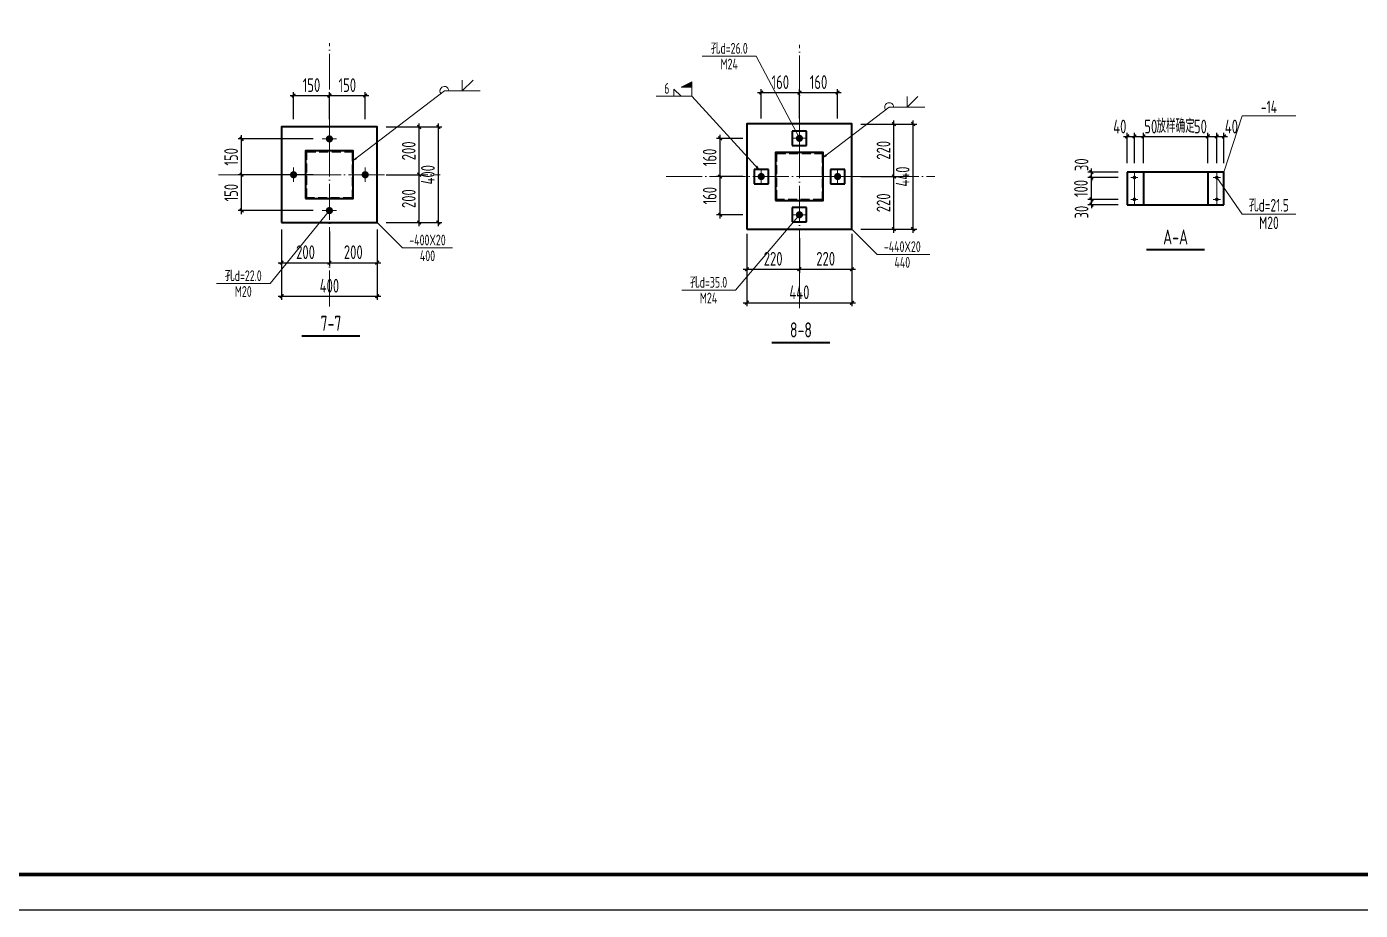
# Model space of a CAD drawing. Extents: x 753177 to 2169292, y -530934 to -273477.
# Drawn here: x 1955786 to 2011628, y -530934 to -493940 of the extents above; entities that cross this region are included whole.
import ezdxf
from ezdxf.enums import TextEntityAlignment as Align

# ---------------------------------------------------------------- set-up
doc = ezdxf.new("R2010")
doc.units = 0
doc.header["$LTSCALE"] = 1500
doc.header["$MEASUREMENT"] = 0
doc.linetypes.add('DASH', pattern=[0.35, 0.25, -0.1])
doc.linetypes.add('DOTE', pattern=[2.42, 2, -0.2, 0.02, -0.2])
doc.layers.get('Defpoints').update_dxf_attribs({"color": 252})
doc.layers.add('00-tk', color=151, linetype='Continuous')
doc.layers.add('DIM', color=3, linetype='Continuous')
for name, color, linetype, lineweight in [('10', 7, 'Continuous', 35), ('20', 2, 'Continuous', 35), ('TK', 252, 'Continuous', 13), ('字符串标注', 9, 'Continuous', 18), ('尺寸线及数字', 2, 'Continuous', 35), ('层10', 9, 'Continuous', 18), ('焊缝标注', 9, 'Continuous', 18), ('螺栓孔标注', 9, 'Continuous', 18)]:
    doc.layers.add(name, color=color, linetype=linetype, lineweight=lineweight)
doc.styles.add('TSSD_Dimension', font='Tssdeng.shx', dxfattribs={"width": 0.7, "bigfont": 'hztxt.shx'})
doc.dimstyles.new('TSSD_15_150', dxfattribs={"dimtxt": 575, "dimasz": 150, "dimexe": 150, "dimexo": 375, "dimgap": 150, "dimtad": 1, "dimdec": 0, "dimlfac": 0.1, "dimzin": 0, "dimdsep": 46, "dimtxsty": 'TSSD_Dimension', "dimblk": 'ARCHTICK', "dimcen": 0, "dimdle": 150, "dimclrt": 7, "dimadec": 0, "dimazin": 0, "dimtfac": 1, "dimtdec": 0, "dimtix": 1, "dimtmove": 2, "dimatfit": 3, "dimfxl": 0, "dimtolj": 1, "dimtzin": 0, "dimarcsym": 0})
doc.dimstyles.new('TSSD_75_150', dxfattribs={"dimtxt": 575, "dimasz": 150, "dimexe": 150, "dimexo": 375, "dimgap": 150, "dimtad": 1, "dimdec": 0, "dimlfac": 0.5, "dimzin": 0, "dimdsep": 46, "dimtxsty": 'TSSD_Dimension', "dimblk": 'ARCHTICK', "dimcen": 0, "dimdle": 150, "dimclrt": 7, "dimadec": 0, "dimazin": 0, "dimtfac": 1, "dimtdec": 0, "dimtix": 1, "dimtmove": 2, "dimatfit": 3, "dimfxl": 0, "dimtolj": 1, "dimtzin": 0, "dimarcsym": 0})

# ---------------------------------------------------------------- blocks, each defined once
blk = doc.blocks.new('A$C16496DF1')
at = {"layer": '00-tk'}
blk.add_line((176850, 1500), (3750, 1500), dxfattribs=at)
at = {"layer": '00-tk', "linetype": 'Continuous'}
blk.add_line((178350, 0), (0, 0), dxfattribs=at)
at = {"layer": '00-tk', "const_width": 150}
blk.add_lwpolyline([(3750, 124650), (176850, 124650), (176850, 1500), (3750, 1500)], close=True, dxfattribs=at)
blk = doc.blocks.new('_ArchTick')
at = {"color": 0, "linetype": 'ByBlock', "const_width": 0.4}
blk.add_lwpolyline([(-0.5, -0.5), (0.5, 0.5)], dxfattribs=at)
blk = doc.blocks.new('*D1339')
at = {"layer": 'Defpoints', "color": 0, "transparency": 16777216}
for p in [(1966462, -502139), (1968462, -502139), (1968462, -503820)]:
    blk.add_point(p, dxfattribs=at)
at = {"layer": 'DIM', "color": 0, "lineweight": -2, "transparency": 16777216}
for p, q in [((1966462, -502514), (1966462, -503970)), ((1968462, -502514), (1968462, -503970)), ((1966312, -503820), (1968612, -503820))]:
    blk.add_line(p, q, dxfattribs=at)
at = {"layer": 'DIM', "color": 0, "lineweight": -2, "transparency": 16777216, "xscale": 150, "yscale": 150, "zscale": 150, "rotation": 180}
blk.add_blockref('_ArchTick', (1966462, -503820), dxfattribs=at)
at = {"layer": 'DIM', "color": 0, "lineweight": -2, "transparency": 16777216, "xscale": 150, "yscale": 150, "zscale": 150}
blk.add_blockref('_ArchTick', (1968462, -503820), dxfattribs=at)
at = {"layer": 'DIM', "color": 7, "transparency": 16777216, "insert": (1967462, -503382), "char_height": 575, "attachment_point": 5, "style": 'TSSD_Dimension'}
blk.add_mtext('\\A1;200', dxfattribs=at)
blk = doc.blocks.new('*D1340')
at = {"layer": 'Defpoints', "color": 0, "transparency": 16777216}
for p in [(1968462, -502139), (1970462, -502139), (1970462, -503820)]:
    blk.add_point(p, dxfattribs=at)
at = {"layer": 'DIM', "color": 0, "lineweight": -2, "transparency": 16777216}
for p, q in [((1968462, -502514), (1968462, -503970)), ((1970462, -502514), (1970462, -503970)), ((1968312, -503820), (1970612, -503820))]:
    blk.add_line(p, q, dxfattribs=at)
at = {"layer": 'DIM', "color": 0, "lineweight": -2, "transparency": 16777216, "xscale": 150, "yscale": 150, "zscale": 150, "rotation": 180}
blk.add_blockref('_ArchTick', (1968462, -503820), dxfattribs=at)
at = {"layer": 'DIM', "color": 0, "lineweight": -2, "transparency": 16777216, "xscale": 150, "yscale": 150, "zscale": 150}
blk.add_blockref('_ArchTick', (1970462, -503820), dxfattribs=at)
at = {"layer": 'DIM', "color": 7, "transparency": 16777216, "insert": (1969462, -503382), "char_height": 575, "attachment_point": 5, "style": 'TSSD_Dimension'}
blk.add_mtext('\\A1;200', dxfattribs=at)
blk = doc.blocks.new('*D1341')
at = {"layer": 'Defpoints', "color": 0, "transparency": 16777216}
for p in [(1966462, -502055), (1970462, -502055), (1970462, -505222)]:
    blk.add_point(p, dxfattribs=at)
at = {"layer": 'DIM', "color": 0, "lineweight": -2, "transparency": 16777216}
for p, q in [((1966462, -502430), (1966462, -505372)), ((1970462, -502430), (1970462, -505372)), ((1966312, -505222), (1970612, -505222))]:
    blk.add_line(p, q, dxfattribs=at)
at = {"layer": 'DIM', "color": 0, "lineweight": -2, "transparency": 16777216, "xscale": 150, "yscale": 150, "zscale": 150, "rotation": 180}
blk.add_blockref('_ArchTick', (1966462, -505222), dxfattribs=at)
at = {"layer": 'DIM', "color": 0, "lineweight": -2, "transparency": 16777216, "xscale": 150, "yscale": 150, "zscale": 150}
blk.add_blockref('_ArchTick', (1970462, -505222), dxfattribs=at)
at = {"layer": 'DIM', "color": 7, "transparency": 16777216, "insert": (1968462, -504785), "char_height": 575, "attachment_point": 5, "style": 'TSSD_Dimension'}
blk.add_mtext('\\A1;400', dxfattribs=at)
blk = doc.blocks.new('*D1342')
at = {"layer": 'Defpoints', "color": 0, "transparency": 16777216}
for p in [(1970462, -500139), (1972220, -500139), (1970462, -502139)]:
    blk.add_point(p, dxfattribs=at)
at = {"layer": 'DIM', "color": 0, "lineweight": -2, "transparency": 16777216}
for p, q in [((1970837, -500139), (1972370, -500139)), ((1972220, -502289), (1972220, -499989)), ((1970837, -502139), (1972370, -502139))]:
    blk.add_line(p, q, dxfattribs=at)
at = {"layer": 'DIM', "color": 0, "lineweight": -2, "transparency": 16777216, "xscale": 150, "yscale": 150, "zscale": 150}
for p, rotation in [((1972220, -500139), 90), ((1972220, -502139), 270)]:
    blk.add_blockref('_ArchTick', p, dxfattribs=dict(at, rotation=rotation))
at = {"layer": 'DIM', "color": 7, "transparency": 16777216, "insert": (1971783, -501139), "char_height": 575, "attachment_point": 5, "rotation": 90, "style": 'TSSD_Dimension'}
blk.add_mtext('\\A1;200', dxfattribs=at)
blk = doc.blocks.new('*D1343')
at = {"layer": 'Defpoints', "color": 0, "transparency": 16777216}
for p in [(1970462, -498139), (1972220, -498139), (1970462, -500139)]:
    blk.add_point(p, dxfattribs=at)
at = {"layer": 'DIM', "color": 0, "lineweight": -2, "transparency": 16777216}
for p, q in [((1972220, -500289), (1972220, -497989)), ((1970837, -498139), (1972370, -498139)), ((1970837, -500139), (1972370, -500139))]:
    blk.add_line(p, q, dxfattribs=at)
at = {"layer": 'DIM', "color": 0, "lineweight": -2, "transparency": 16777216, "xscale": 150, "yscale": 150, "zscale": 150}
for p, rotation in [((1972220, -498139), 90), ((1972220, -500139), 270)]:
    blk.add_blockref('_ArchTick', p, dxfattribs=dict(at, rotation=rotation))
at = {"layer": 'DIM', "color": 7, "transparency": 16777216, "insert": (1971783, -499139), "char_height": 575, "attachment_point": 5, "rotation": 90, "style": 'TSSD_Dimension'}
blk.add_mtext('\\A1;200', dxfattribs=at)
blk = doc.blocks.new('*D1344')
at = {"layer": 'Defpoints', "color": 0, "transparency": 16777216}
for p in [(1970462, -498139), (1973023, -498139), (1970462, -502139)]:
    blk.add_point(p, dxfattribs=at)
at = {"layer": 'DIM', "color": 0, "lineweight": -2, "transparency": 16777216}
for p, q in [((1973023, -502289), (1973023, -497989)), ((1970837, -498139), (1973173, -498139)), ((1970837, -502139), (1973173, -502139))]:
    blk.add_line(p, q, dxfattribs=at)
at = {"layer": 'DIM', "color": 0, "lineweight": -2, "transparency": 16777216, "xscale": 150, "yscale": 150, "zscale": 150}
for p, rotation in [((1973023, -498139), 90), ((1973023, -502139), 270)]:
    blk.add_blockref('_ArchTick', p, dxfattribs=dict(at, rotation=rotation))
at = {"layer": 'DIM', "color": 7, "transparency": 16777216, "insert": (1972586, -500139), "char_height": 575, "attachment_point": 5, "rotation": 90, "style": 'TSSD_Dimension'}
blk.add_mtext('\\A1;400', dxfattribs=at)
blk = doc.blocks.new('*D1345')
at = {"layer": 'Defpoints', "color": 0, "transparency": 16777216}
for p in [(1968462, -496825), (1966962, -498183), (1968462, -498183)]:
    blk.add_point(p, dxfattribs=at)
at = {"layer": 'DIM', "color": 0, "lineweight": -2, "transparency": 16777216}
for p, q in [((1966812, -496825), (1968612, -496825)), ((1966962, -497808), (1966962, -496675)), ((1968462, -497808), (1968462, -496675))]:
    blk.add_line(p, q, dxfattribs=at)
at = {"layer": 'DIM', "color": 0, "lineweight": -2, "transparency": 16777216, "xscale": 150, "yscale": 150, "zscale": 150, "rotation": 180}
blk.add_blockref('_ArchTick', (1966962, -496825), dxfattribs=at)
at = {"layer": 'DIM', "color": 0, "lineweight": -2, "transparency": 16777216, "xscale": 150, "yscale": 150, "zscale": 150}
blk.add_blockref('_ArchTick', (1968462, -496825), dxfattribs=at)
at = {"layer": 'DIM', "color": 7, "transparency": 16777216, "insert": (1967712, -496387), "char_height": 575, "attachment_point": 5, "style": 'TSSD_Dimension'}
blk.add_mtext('\\A1;150', dxfattribs=at)
blk = doc.blocks.new('*D1346')
at = {"layer": 'Defpoints', "color": 0, "transparency": 16777216}
for p in [(1969962, -496825), (1968462, -498183), (1969962, -498183)]:
    blk.add_point(p, dxfattribs=at)
at = {"layer": 'DIM', "color": 0, "lineweight": -2, "transparency": 16777216}
for p, q in [((1968312, -496825), (1970112, -496825)), ((1968462, -497808), (1968462, -496675)), ((1969962, -497808), (1969962, -496675))]:
    blk.add_line(p, q, dxfattribs=at)
at = {"layer": 'DIM', "color": 0, "lineweight": -2, "transparency": 16777216, "xscale": 150, "yscale": 150, "zscale": 150, "rotation": 180}
blk.add_blockref('_ArchTick', (1968462, -496825), dxfattribs=at)
at = {"layer": 'DIM', "color": 0, "lineweight": -2, "transparency": 16777216, "xscale": 150, "yscale": 150, "zscale": 150}
blk.add_blockref('_ArchTick', (1969962, -496825), dxfattribs=at)
at = {"layer": 'DIM', "color": 7, "transparency": 16777216, "insert": (1969212, -496387), "char_height": 575, "attachment_point": 5, "style": 'TSSD_Dimension'}
blk.add_mtext('\\A1;150', dxfattribs=at)
blk = doc.blocks.new('*D1347')
at = {"layer": 'Defpoints', "color": 0, "transparency": 16777216}
for p in [(1964785, -500139), (1968162, -500139), (1968162, -501639)]:
    blk.add_point(p, dxfattribs=at)
at = {"layer": 'DIM', "color": 0, "lineweight": -2, "transparency": 16777216}
for p, q in [((1967787, -500139), (1964635, -500139)), ((1964785, -501789), (1964785, -499989)), ((1967787, -501639), (1964635, -501639))]:
    blk.add_line(p, q, dxfattribs=at)
at = {"layer": 'DIM', "color": 0, "lineweight": -2, "transparency": 16777216, "xscale": 150, "yscale": 150, "zscale": 150}
for p, rotation in [((1964785, -500139), 90), ((1964785, -501639), 270)]:
    blk.add_blockref('_ArchTick', p, dxfattribs=dict(at, rotation=rotation))
at = {"layer": 'DIM', "color": 7, "transparency": 16777216, "insert": (1964348, -500889), "char_height": 575, "attachment_point": 5, "rotation": 90, "style": 'TSSD_Dimension'}
blk.add_mtext('\\A1;150', dxfattribs=at)
blk = doc.blocks.new('*D1348')
at = {"layer": 'Defpoints', "color": 0, "transparency": 16777216}
for p in [(1964785, -498639), (1968162, -498639), (1968162, -500139)]:
    blk.add_point(p, dxfattribs=at)
at = {"layer": 'DIM', "color": 0, "lineweight": -2, "transparency": 16777216}
for p, q in [((1967787, -498639), (1964635, -498639)), ((1964785, -500289), (1964785, -498489)), ((1967787, -500139), (1964635, -500139))]:
    blk.add_line(p, q, dxfattribs=at)
at = {"layer": 'DIM', "color": 0, "lineweight": -2, "transparency": 16777216, "xscale": 150, "yscale": 150, "zscale": 150}
for p, rotation in [((1964785, -498639), 90), ((1964785, -500139), 270)]:
    blk.add_blockref('_ArchTick', p, dxfattribs=dict(at, rotation=rotation))
at = {"layer": 'DIM', "color": 7, "transparency": 16777216, "insert": (1964348, -499389), "char_height": 575, "attachment_point": 5, "rotation": 90, "style": 'TSSD_Dimension'}
blk.add_mtext('\\A1;150', dxfattribs=at)
blk = doc.blocks.new('*D1349')
at = {"layer": 'Defpoints', "color": 0, "transparency": 16777216}
for p in [(1985942, -502415), (1988142, -502415), (1988142, -504095)]:
    blk.add_point(p, dxfattribs=at)
at = {"layer": 'DIM', "color": 0, "lineweight": -2, "transparency": 16777216}
for p, q in [((1985942, -502790), (1985942, -504245)), ((1988142, -502790), (1988142, -504245)), ((1985792, -504095), (1988292, -504095))]:
    blk.add_line(p, q, dxfattribs=at)
at = {"layer": 'DIM', "color": 0, "lineweight": -2, "transparency": 16777216, "xscale": 150, "yscale": 150, "zscale": 150, "rotation": 180}
blk.add_blockref('_ArchTick', (1985942, -504095), dxfattribs=at)
at = {"layer": 'DIM', "color": 0, "lineweight": -2, "transparency": 16777216, "xscale": 150, "yscale": 150, "zscale": 150}
blk.add_blockref('_ArchTick', (1988142, -504095), dxfattribs=at)
at = {"layer": 'DIM', "color": 7, "transparency": 16777216, "insert": (1987042, -503657), "char_height": 575, "attachment_point": 5, "style": 'TSSD_Dimension'}
blk.add_mtext('\\A1;220', dxfattribs=at)
blk = doc.blocks.new('*D1350')
at = {"layer": 'Defpoints', "color": 0, "transparency": 16777216}
for p in [(1988142, -502415), (1990342, -502415), (1990342, -504095)]:
    blk.add_point(p, dxfattribs=at)
at = {"layer": 'DIM', "color": 0, "lineweight": -2, "transparency": 16777216}
for p, q in [((1988142, -502790), (1988142, -504245)), ((1990342, -502790), (1990342, -504245)), ((1987992, -504095), (1990492, -504095))]:
    blk.add_line(p, q, dxfattribs=at)
at = {"layer": 'DIM', "color": 0, "lineweight": -2, "transparency": 16777216, "xscale": 150, "yscale": 150, "zscale": 150, "rotation": 180}
blk.add_blockref('_ArchTick', (1988142, -504095), dxfattribs=at)
at = {"layer": 'DIM', "color": 0, "lineweight": -2, "transparency": 16777216, "xscale": 150, "yscale": 150, "zscale": 150}
blk.add_blockref('_ArchTick', (1990342, -504095), dxfattribs=at)
at = {"layer": 'DIM', "color": 7, "transparency": 16777216, "insert": (1989242, -503657), "char_height": 575, "attachment_point": 5, "style": 'TSSD_Dimension'}
blk.add_mtext('\\A1;220', dxfattribs=at)
blk = doc.blocks.new('*D1351')
at = {"layer": 'Defpoints', "color": 0, "transparency": 16777216}
for p in [(1985942, -502231), (1990342, -502231), (1990342, -505498)]:
    blk.add_point(p, dxfattribs=at)
at = {"layer": 'DIM', "color": 0, "lineweight": -2, "transparency": 16777216}
for p, q in [((1985942, -502606), (1985942, -505648)), ((1990342, -502606), (1990342, -505648)), ((1985792, -505498), (1990492, -505498))]:
    blk.add_line(p, q, dxfattribs=at)
at = {"layer": 'DIM', "color": 0, "lineweight": -2, "transparency": 16777216, "xscale": 150, "yscale": 150, "zscale": 150, "rotation": 180}
blk.add_blockref('_ArchTick', (1985942, -505498), dxfattribs=at)
at = {"layer": 'DIM', "color": 0, "lineweight": -2, "transparency": 16777216, "xscale": 150, "yscale": 150, "zscale": 150}
blk.add_blockref('_ArchTick', (1990342, -505498), dxfattribs=at)
at = {"layer": 'DIM', "color": 7, "transparency": 16777216, "insert": (1988142, -505060), "char_height": 575, "attachment_point": 5, "style": 'TSSD_Dimension'}
blk.add_mtext('\\A1;440', dxfattribs=at)
blk = doc.blocks.new('*D1352')
at = {"layer": 'Defpoints', "color": 0, "transparency": 16777216}
for p in [(1990342, -500215), (1992101, -500215), (1990342, -502415)]:
    blk.add_point(p, dxfattribs=at)
at = {"layer": 'DIM', "color": 0, "lineweight": -2, "transparency": 16777216}
for p, q in [((1990717, -500215), (1992251, -500215)), ((1992101, -502565), (1992101, -500065)), ((1990717, -502415), (1992251, -502415))]:
    blk.add_line(p, q, dxfattribs=at)
at = {"layer": 'DIM', "color": 0, "lineweight": -2, "transparency": 16777216, "xscale": 150, "yscale": 150, "zscale": 150}
for p, rotation in [((1992101, -500215), 90), ((1992101, -502415), 270)]:
    blk.add_blockref('_ArchTick', p, dxfattribs=dict(at, rotation=rotation))
at = {"layer": 'DIM', "color": 7, "transparency": 16777216, "insert": (1991663, -501315), "char_height": 575, "attachment_point": 5, "rotation": 90, "style": 'TSSD_Dimension'}
blk.add_mtext('\\A1;220', dxfattribs=at)
blk = doc.blocks.new('*D1353')
at = {"layer": 'Defpoints', "color": 0, "transparency": 16777216}
for p in [(1990342, -498015), (1992101, -498015), (1990342, -500215)]:
    blk.add_point(p, dxfattribs=at)
at = {"layer": 'DIM', "color": 0, "lineweight": -2, "transparency": 16777216}
for p, q in [((1990717, -498015), (1992251, -498015)), ((1992101, -500365), (1992101, -497865)), ((1990717, -500215), (1992251, -500215))]:
    blk.add_line(p, q, dxfattribs=at)
at = {"layer": 'DIM', "color": 0, "lineweight": -2, "transparency": 16777216, "xscale": 150, "yscale": 150, "zscale": 150}
for p, rotation in [((1992101, -498015), 90), ((1992101, -500215), 270)]:
    blk.add_blockref('_ArchTick', p, dxfattribs=dict(at, rotation=rotation))
at = {"layer": 'DIM', "color": 7, "transparency": 16777216, "insert": (1991663, -499115), "char_height": 575, "attachment_point": 5, "rotation": 90, "style": 'TSSD_Dimension'}
blk.add_mtext('\\A1;220', dxfattribs=at)
blk = doc.blocks.new('*D1354')
at = {"layer": 'Defpoints', "color": 0, "transparency": 16777216}
for p in [(1990342, -498015), (1992903, -498015), (1990342, -502415)]:
    blk.add_point(p, dxfattribs=at)
at = {"layer": 'DIM', "color": 0, "lineweight": -2, "transparency": 16777216}
for p, q in [((1990717, -498015), (1993053, -498015)), ((1992903, -502565), (1992903, -497865)), ((1990717, -502415), (1993053, -502415))]:
    blk.add_line(p, q, dxfattribs=at)
at = {"layer": 'DIM', "color": 0, "lineweight": -2, "transparency": 16777216, "xscale": 150, "yscale": 150, "zscale": 150}
for p, rotation in [((1992903, -498015), 90), ((1992903, -502415), 270)]:
    blk.add_blockref('_ArchTick', p, dxfattribs=dict(at, rotation=rotation))
at = {"layer": 'DIM', "color": 7, "transparency": 16777216, "insert": (1992466, -500215), "char_height": 575, "attachment_point": 5, "rotation": 90, "style": 'TSSD_Dimension'}
blk.add_mtext('\\A1;440', dxfattribs=at)
blk = doc.blocks.new('*D1355')
at = {"layer": 'Defpoints', "color": 0, "transparency": 16777216}
for p in [(1984824, -500215), (1986147, -500215), (1986147, -501815)]:
    blk.add_point(p, dxfattribs=at)
at = {"layer": 'DIM', "color": 0, "lineweight": -2, "transparency": 16777216}
for p, q in [((1985772, -500215), (1984674, -500215)), ((1984824, -501965), (1984824, -500065)), ((1985772, -501815), (1984674, -501815))]:
    blk.add_line(p, q, dxfattribs=at)
at = {"layer": 'DIM', "color": 0, "lineweight": -2, "transparency": 16777216, "xscale": 150, "yscale": 150, "zscale": 150}
for p, rotation in [((1984824, -500215), 90), ((1984824, -501815), 270)]:
    blk.add_blockref('_ArchTick', p, dxfattribs=dict(at, rotation=rotation))
at = {"layer": 'DIM', "color": 7, "transparency": 16777216, "insert": (1984386, -501015), "char_height": 575, "attachment_point": 5, "rotation": 90, "style": 'TSSD_Dimension'}
blk.add_mtext('\\A1;160', dxfattribs=at)
blk = doc.blocks.new('*D1356')
at = {"layer": 'Defpoints', "color": 0, "transparency": 16777216}
for p in [(1984824, -498615), (1986147, -498615), (1986147, -500215)]:
    blk.add_point(p, dxfattribs=at)
at = {"layer": 'DIM', "color": 0, "lineweight": -2, "transparency": 16777216}
for p, q in [((1985772, -498615), (1984674, -498615)), ((1984824, -500365), (1984824, -498465)), ((1985772, -500215), (1984674, -500215))]:
    blk.add_line(p, q, dxfattribs=at)
at = {"layer": 'DIM', "color": 0, "lineweight": -2, "transparency": 16777216, "xscale": 150, "yscale": 150, "zscale": 150}
for p, rotation in [((1984824, -498615), 90), ((1984824, -500215), 270)]:
    blk.add_blockref('_ArchTick', p, dxfattribs=dict(at, rotation=rotation))
at = {"layer": 'DIM', "color": 7, "transparency": 16777216, "insert": (1984386, -499415), "char_height": 575, "attachment_point": 5, "rotation": 90, "style": 'TSSD_Dimension'}
blk.add_mtext('\\A1;160', dxfattribs=at)
blk = doc.blocks.new('*D1357')
at = {"layer": 'Defpoints', "color": 0, "transparency": 16777216}
for p in [(1988142, -496700), (1986542, -498158), (1988142, -498158)]:
    blk.add_point(p, dxfattribs=at)
at = {"layer": 'DIM', "color": 0, "lineweight": -2, "transparency": 16777216}
for p, q in [((1986392, -496700), (1988292, -496700)), ((1986542, -497783), (1986542, -496550)), ((1988142, -497783), (1988142, -496550))]:
    blk.add_line(p, q, dxfattribs=at)
at = {"layer": 'DIM', "color": 0, "lineweight": -2, "transparency": 16777216, "xscale": 150, "yscale": 150, "zscale": 150, "rotation": 180}
blk.add_blockref('_ArchTick', (1986542, -496700), dxfattribs=at)
at = {"layer": 'DIM', "color": 0, "lineweight": -2, "transparency": 16777216, "xscale": 150, "yscale": 150, "zscale": 150}
blk.add_blockref('_ArchTick', (1988142, -496700), dxfattribs=at)
at = {"layer": 'DIM', "color": 7, "transparency": 16777216, "insert": (1987342, -496262), "char_height": 575, "attachment_point": 5, "style": 'TSSD_Dimension'}
blk.add_mtext('\\A1;160', dxfattribs=at)
blk = doc.blocks.new('*D1358')
at = {"layer": 'Defpoints', "color": 0, "transparency": 16777216}
for p in [(1989742, -496700), (1988142, -498158), (1989742, -498158)]:
    blk.add_point(p, dxfattribs=at)
at = {"layer": 'DIM', "color": 0, "lineweight": -2, "transparency": 16777216}
for p, q in [((1987992, -496700), (1989892, -496700)), ((1988142, -497783), (1988142, -496550)), ((1989742, -497783), (1989742, -496550))]:
    blk.add_line(p, q, dxfattribs=at)
at = {"layer": 'DIM', "color": 0, "lineweight": -2, "transparency": 16777216, "xscale": 150, "yscale": 150, "zscale": 150, "rotation": 180}
blk.add_blockref('_ArchTick', (1988142, -496700), dxfattribs=at)
at = {"layer": 'DIM', "color": 0, "lineweight": -2, "transparency": 16777216, "xscale": 150, "yscale": 150, "zscale": 150}
blk.add_blockref('_ArchTick', (1989742, -496700), dxfattribs=at)
at = {"layer": 'DIM', "color": 7, "transparency": 16777216, "insert": (1988942, -496262), "char_height": 575, "attachment_point": 5, "style": 'TSSD_Dimension'}
blk.add_mtext('\\A1;160', dxfattribs=at)
blk = doc.blocks.new('*D1370')
at = {"layer": 'Defpoints', "color": 0, "transparency": 16777216}
for p in [(2002169, -498534), (2001869, -500030), (2002169, -500030)]:
    blk.add_point(p, dxfattribs=at)
at = {"layer": 'DIM', "color": 0, "lineweight": -2, "transparency": 16777216}
for p, q in [((2001719, -498534), (2002319, -498534)), ((2001869, -499655), (2001869, -498384)), ((2002169, -499655), (2002169, -498384))]:
    blk.add_line(p, q, dxfattribs=at)
at = {"layer": 'DIM', "color": 0, "lineweight": -2, "transparency": 16777216, "xscale": 150, "yscale": 150, "zscale": 150, "rotation": 180}
blk.add_blockref('_ArchTick', (2001869, -498534), dxfattribs=at)
at = {"layer": 'DIM', "color": 0, "lineweight": -2, "transparency": 16777216, "xscale": 150, "yscale": 150, "zscale": 150}
blk.add_blockref('_ArchTick', (2002169, -498534), dxfattribs=at)
at = {"layer": 'DIM', "color": 7, "transparency": 16777216, "insert": (2001558, -498121), "char_height": 575, "attachment_point": 5, "style": 'TSSD_Dimension'}
blk.add_mtext('\\A1;40', dxfattribs=at)
blk = doc.blocks.new('*D1371')
at = {"layer": 'Defpoints', "color": 0, "transparency": 16777216}
for p in [(2002544, -498534), (2002169, -500030), (2002544, -500030)]:
    blk.add_point(p, dxfattribs=at)
at = {"layer": 'DIM', "color": 0, "lineweight": -2, "transparency": 16777216}
for p, q in [((2002019, -498534), (2002694, -498534)), ((2002169, -499655), (2002169, -498384)), ((2002544, -499655), (2002544, -498384))]:
    blk.add_line(p, q, dxfattribs=at)
at = {"layer": 'DIM', "color": 0, "lineweight": -2, "transparency": 16777216, "xscale": 150, "yscale": 150, "zscale": 150, "rotation": 180}
blk.add_blockref('_ArchTick', (2002169, -498534), dxfattribs=at)
at = {"layer": 'DIM', "color": 0, "lineweight": -2, "transparency": 16777216, "xscale": 150, "yscale": 150, "zscale": 150}
blk.add_blockref('_ArchTick', (2002544, -498534), dxfattribs=at)
at = {"layer": 'DIM', "color": 7, "transparency": 16777216, "insert": (2002854, -498121), "char_height": 575, "attachment_point": 5, "style": 'TSSD_Dimension'}
blk.add_mtext('\\A1;50', dxfattribs=at)
blk = doc.blocks.new('*D1372')
at = {"layer": 'Defpoints', "color": 0, "transparency": 16777216}
for p in [(2005244, -498534), (2002544, -500030), (2005244, -500030)]:
    blk.add_point(p, dxfattribs=at)
at = {"layer": 'DIM', "color": 0, "lineweight": -2, "transparency": 16777216}
for p, q in [((2002394, -498534), (2005394, -498534)), ((2002544, -499655), (2002544, -498384)), ((2005244, -499655), (2005244, -498384))]:
    blk.add_line(p, q, dxfattribs=at)
at = {"layer": 'DIM', "color": 0, "lineweight": -2, "transparency": 16777216, "xscale": 150, "yscale": 150, "zscale": 150, "rotation": 180}
blk.add_blockref('_ArchTick', (2002544, -498534), dxfattribs=at)
at = {"layer": 'DIM', "color": 0, "lineweight": -2, "transparency": 16777216, "xscale": 150, "yscale": 150, "zscale": 150}
blk.add_blockref('_ArchTick', (2005244, -498534), dxfattribs=at)
at = {"layer": 'DIM', "color": 7, "transparency": 16777216, "insert": (2003894, -498096), "char_height": 575, "attachment_point": 5, "style": 'TSSD_Dimension'}
blk.add_mtext('\\A1;放样确定', dxfattribs=at)
blk = doc.blocks.new('*D1373')
at = {"layer": 'Defpoints', "color": 0, "transparency": 16777216}
for p in [(2005619, -498534), (2005244, -500030), (2005619, -500030)]:
    blk.add_point(p, dxfattribs=at)
at = {"layer": 'DIM', "color": 0, "lineweight": -2, "transparency": 16777216}
for p, q in [((2005094, -498534), (2005769, -498534)), ((2005244, -499655), (2005244, -498384)), ((2005619, -499655), (2005619, -498384))]:
    blk.add_line(p, q, dxfattribs=at)
at = {"layer": 'DIM', "color": 0, "lineweight": -2, "transparency": 16777216, "xscale": 150, "yscale": 150, "zscale": 150, "rotation": 180}
blk.add_blockref('_ArchTick', (2005244, -498534), dxfattribs=at)
at = {"layer": 'DIM', "color": 0, "lineweight": -2, "transparency": 16777216, "xscale": 150, "yscale": 150, "zscale": 150}
blk.add_blockref('_ArchTick', (2005619, -498534), dxfattribs=at)
at = {"layer": 'DIM', "color": 7, "transparency": 16777216, "insert": (2004933, -498121), "char_height": 575, "attachment_point": 5, "style": 'TSSD_Dimension'}
blk.add_mtext('\\A1;50', dxfattribs=at)
blk = doc.blocks.new('*D1374')
at = {"layer": 'Defpoints', "color": 0, "transparency": 16777216}
for p in [(2005919, -498534), (2005619, -500030), (2005919, -500030)]:
    blk.add_point(p, dxfattribs=at)
at = {"layer": 'DIM', "color": 0, "lineweight": -2, "transparency": 16777216}
for p, q in [((2005469, -498534), (2006069, -498534)), ((2005619, -499655), (2005619, -498384)), ((2005919, -499655), (2005919, -498384))]:
    blk.add_line(p, q, dxfattribs=at)
at = {"layer": 'DIM', "color": 0, "lineweight": -2, "transparency": 16777216, "xscale": 150, "yscale": 150, "zscale": 150, "rotation": 180}
blk.add_blockref('_ArchTick', (2005619, -498534), dxfattribs=at)
at = {"layer": 'DIM', "color": 0, "lineweight": -2, "transparency": 16777216, "xscale": 150, "yscale": 150, "zscale": 150}
blk.add_blockref('_ArchTick', (2005919, -498534), dxfattribs=at)
at = {"layer": 'DIM', "color": 7, "transparency": 16777216, "insert": (2006229, -498121), "char_height": 575, "attachment_point": 5, "style": 'TSSD_Dimension'}
blk.add_mtext('\\A1;40', dxfattribs=at)
blk = doc.blocks.new('*D1375')
at = {"layer": 'Defpoints', "color": 0, "transparency": 16777216}
for p in [(2000369, -501170), (2001869, -501170), (2001869, -501395)]:
    blk.add_point(p, dxfattribs=at)
at = {"layer": 'DIM', "color": 0, "lineweight": -2, "transparency": 16777216}
for p, q in [((2001494, -501170), (2000219, -501170)), ((2001494, -501395), (2000219, -501395)), ((2000369, -501170), (2000369, -501020)), ((2000369, -501395), (2000369, -501170)), ((2000369, -501395), (2000369, -501545))]:
    blk.add_line(p, q, dxfattribs=at)
at = {"layer": 'DIM', "color": 0, "lineweight": -2, "transparency": 16777216, "xscale": 150, "yscale": 150, "zscale": 150}
for p, rotation in [((2000369, -501170), 270), ((2000369, -501395), 90)]:
    blk.add_blockref('_ArchTick', p, dxfattribs=dict(at, rotation=rotation))
at = {"layer": 'DIM', "color": 7, "transparency": 16777216, "insert": (1999956, -501705), "char_height": 575, "attachment_point": 5, "rotation": 90, "style": 'TSSD_Dimension'}
blk.add_mtext('\\A1;30', dxfattribs=at)
blk = doc.blocks.new('*D1376')
at = {"layer": 'Defpoints', "color": 0, "transparency": 16777216}
for p in [(2000369, -500255), (2001869, -500255), (2001869, -501170)]:
    blk.add_point(p, dxfattribs=at)
at = {"layer": 'DIM', "color": 0, "lineweight": -2, "transparency": 16777216}
for p, q in [((2001494, -500255), (2000219, -500255)), ((2000369, -500255), (2000369, -500105)), ((2000369, -501170), (2000369, -500255)), ((2001494, -501170), (2000219, -501170)), ((2000369, -501170), (2000369, -501320))]:
    blk.add_line(p, q, dxfattribs=at)
at = {"layer": 'DIM', "color": 0, "lineweight": -2, "transparency": 16777216, "xscale": 150, "yscale": 150, "zscale": 150}
for p, rotation in [((2000369, -500255), 270), ((2000369, -501170), 90)]:
    blk.add_blockref('_ArchTick', p, dxfattribs=dict(at, rotation=rotation))
at = {"layer": 'DIM', "color": 7, "transparency": 16777216, "insert": (1999931, -500713), "char_height": 575, "attachment_point": 5, "rotation": 90, "style": 'TSSD_Dimension'}
blk.add_mtext('\\A1;100', dxfattribs=at)
blk = doc.blocks.new('*D1377')
at = {"layer": 'Defpoints', "color": 0, "transparency": 16777216}
for p in [(2000369, -500030), (2001869, -500030), (2001869, -500255)]:
    blk.add_point(p, dxfattribs=at)
at = {"layer": 'DIM', "color": 0, "lineweight": -2, "transparency": 16777216}
for p, q in [((2001494, -500030), (2000219, -500030)), ((2001494, -500255), (2000219, -500255)), ((2000369, -500030), (2000369, -499880)), ((2000369, -500255), (2000369, -500030)), ((2000369, -500255), (2000369, -500405))]:
    blk.add_line(p, q, dxfattribs=at)
at = {"layer": 'DIM', "color": 0, "lineweight": -2, "transparency": 16777216, "xscale": 150, "yscale": 150, "zscale": 150}
for p, rotation in [((2000369, -500030), 270), ((2000369, -500255), 90)]:
    blk.add_blockref('_ArchTick', p, dxfattribs=dict(at, rotation=rotation))
at = {"layer": 'DIM', "color": 7, "transparency": 16777216, "insert": (1999956, -499720), "char_height": 575, "attachment_point": 5, "rotation": 90, "style": 'TSSD_Dimension'}
blk.add_mtext('\\A1;30', dxfattribs=at)

msp = doc.modelspace()

# ---------------------------------------------------------------- hatches: boundary and pattern name
at = {"layer": '字符串标注', "lineweight": 18, "ltscale": 2}
msp.add_hatch(color=0, dxfattribs=at).paths.add_polyline_path([(1983638.4, -496477), (1983188.4, -496477), (1983638.4, -496252)])
at = {"layer": '焊缝标注'}
for points in [[(1969462, -499547.4), (1969594.8, -499474.1), (1969567.4, -499438.4)], [(1986443.5, -499914.7), (1986363.6, -499785.7), (1986329.3, -499814.9)], [(1989142.2, -499420.7), (1989275, -499347.5), (1989247.7, -499311.7)]]:
    msp.add_hatch(color=256, dxfattribs=at).paths.add_polyline_path(points)

# ---------------------------------------------------------------- linework, layer by layer
at = {"layer": '10', "color": 8, "linetype": 'DOTE', "lineweight": 18, "ltscale": 0.5}
for p, q in [((1968462, -505651.9), (1968462, -494626.9)), ((1988142.2, -505727), (1988142.2, -494702)), ((1963817.6, -500139.4), (1973106.3, -500139.4)), ((1982568.1, -500214.5), (1993816.3, -500214.5))]:
    msp.add_line(p, q, dxfattribs=at)
at = {"layer": '10', "lineweight": 18, "ltscale": 2}
for p, q in [((1968162, -498639.4), (1968762, -498639.4)), ((1968462, -498839.4), (1968462, -498339.4)), ((1987842.2, -498614.5), (1988442.2, -498614.5)), ((1988142.2, -498914.5), (1988142.2, -498314.5)), ((1966762, -500139.4), (1967262, -500139.4)), ((1966962, -500439.4), (1966962, -499839.4)), ((1969762, -500139.4), (1970262, -500139.4)), ((1969962, -500439.4), (1969962, -499839.4)), ((1986242.2, -500214.5), (1986842.2, -500214.5)), ((1986542.2, -500514.5), (1986542.2, -499914.5)), ((1989442.2, -500214.5), (1990042.2, -500214.5)), ((1989742.2, -500514.5), (1989742.2, -499914.5)), ((1968462, -501939.4), (1968462, -501339.4)), ((1968162, -501639.4), (1968762, -501639.4)), ((1987842.2, -501814.5), (1988442.2, -501814.5)), ((1988142.2, -502114.5), (1988142.2, -501514.5))]:
    msp.add_line(p, q, dxfattribs=at)
at = {"layer": '10', "lineweight": 35, "ltscale": 2}
for p, q in [((1967310.9, -506883.6), (1969740.9, -506883.6)), ((1986991.1, -507158.6), (1989421.1, -507158.6))]:
    msp.add_line(p, q, dxfattribs=at)
at = {"layer": '10', "color": 1, "ltscale": 2, "const_width": 150}
for points in [[(1968537, -498639.4, 1), (1968387, -498639.4, 1)], [(1988217.2, -498614.5, 1), (1988067.2, -498614.5, 1)], [(1967037, -500139.4, 1), (1966887, -500139.4, 1)], [(1970037, -500139.4, 1), (1969887, -500139.4, 1)], [(1986617.2, -500214.5, 1), (1986467.2, -500214.5, 1)], [(1989817.2, -500214.5, 1), (1989667.2, -500214.5, 1)], [(1968537, -501639.4, 1), (1968387, -501639.4, 1)], [(1988217.2, -501814.5, 1), (1988067.2, -501814.5, 1)]]:
    msp.add_lwpolyline(points, format="xyb", close=True, dxfattribs=at)
at = {"layer": '10', "color": 3, "lineweight": 35, "ltscale": 2}
for points in [[(1967462, -501139.4), (1969462, -501139.4), (1969462, -499139.4), (1967462, -499139.4)], [(1987142.2, -501214.5), (1989142.2, -501214.5), (1989142.2, -499214.5), (1987142.2, -499214.5)]]:
    msp.add_lwpolyline(points, close=True, dxfattribs=at)
at = {"layer": '20', "lineweight": 35, "ltscale": 2}
for p, q in [((1988442.2, -498314.7), (1987842.2, -498314.7)), ((1987842.2, -498314.7), (1987842.2, -498914.7)), ((1988442.2, -498914.7), (1988442.2, -498314.7)), ((1987842.2, -498914.7), (1988442.2, -498914.7)), ((1986842.2, -499914.7), (1986242.2, -499914.7)), ((1986242.2, -499914.7), (1986242.2, -500514.7)), ((1986842.2, -500514.7), (1986842.2, -499914.7)), ((1990042.2, -499914.7), (1989442.2, -499914.7)), ((1989442.2, -499914.7), (1989442.2, -500514.7)), ((1990042.2, -500514.7), (1990042.2, -499914.7)), ((1986242.2, -500514.7), (1986842.2, -500514.7)), ((1989442.2, -500514.7), (1990042.2, -500514.7)), ((1988442.2, -501514.7), (1987842.2, -501514.7)), ((1987842.2, -501514.7), (1987842.2, -502114.7)), ((1988442.2, -502114.7), (1988442.2, -501514.7)), ((1987842.2, -502114.7), (1988442.2, -502114.7))]:
    msp.add_line(p, q, dxfattribs=at)
for points in [[(1985942.2, -502414.5), (1990342.2, -502414.5), (1990342.2, -498014.5), (1985942.2, -498014.5)], [(1966462, -502139.4), (1970462, -502139.4), (1970462, -498139.4), (1966462, -498139.4)]]:
    msp.add_lwpolyline(points, close=True, dxfattribs=at)
at = {"layer": '字符串标注', "color": 0, "lineweight": 18, "ltscale": 2}
for p, q in [((1986327, -495175.8), (1984077, -495175.8)), ((1988142.1, -498614.5), (1986327, -495175.8)), ((1974025.6, -496630), (1974025.6, -496180)), ((1974025.6, -496630), (1974475.6, -496180)), ((1969462, -499547.4), (1973275.6, -496630)), ((1973275.6, -496630), (1974775.6, -496630)), ((1983638.4, -496852), (1982138.4, -496852)), ((1983188.4, -496852), (1982888.4, -496552)), ((1982888.4, -496852), (1982888.4, -496552)), ((1983638.4, -496852), (1983638.4, -496477)), ((1986443.5, -499914.7), (1983638.4, -496852)), ((1992650.2, -497310.9), (1992650.2, -496860.9)), ((1992650.2, -497310.9), (1993100.2, -496860.9)), ((1989142.2, -499420.7), (1991900.2, -497310.9)), ((1991900.2, -497310.9), (1993400.2, -497310.9)), ((1968462.1, -501639.4), (1965982.3, -504696.8)), ((1988142.4, -501814.5), (1985462.5, -504971.9)), ((1970461.8, -502139.4), (1971519.5, -503203)), ((1990342.1, -502414.4), (1991399.8, -503478)), ((1971519.5, -503203), (1973619.5, -503203)), ((1991399.8, -503478), (1993599.8, -503478)), ((1965982.3, -504696.8), (1963732.3, -504696.8)), ((1985462.5, -504971.9), (1983212.5, -504971.9))]:
    msp.add_line(p, q, dxfattribs=at)
msp.add_lwpolyline([(1983638.4, -496477), (1983188.4, -496477), (1983638.4, -496252)], close=True, dxfattribs=at)
at = {"layer": '字符串标注'}
for points in [[(1967462, -499139.4), (1969462, -499139.4), (1969462, -501139.4), (1967462, -501139.4)], [(1987142.2, -499214.5), (1989142.2, -499214.5), (1989142.2, -501214.5), (1987142.2, -501214.5)]]:
    msp.add_lwpolyline(points, close=True, dxfattribs=at)
at = {"layer": '字符串标注', "linetype": 'DASH'}
for points in [[(1967512, -499189.4), (1969412, -499189.4), (1969412, -501089.4), (1967512, -501089.4)], [(1987192.2, -499264.5), (1989092.2, -499264.5), (1989092.2, -501164.5), (1987192.2, -501164.5)]]:
    msp.add_lwpolyline(points, close=True, dxfattribs=at)
at = {"layer": '字符串标注', "color": 0, "lineweight": 18, "ltscale": 2}
for centre in [(1973275.6, -496630), (1991900.2, -497310.9)]:
    msp.add_arc(centre, 187.5, 0, 217.41565, dxfattribs=at)
at = {"layer": '尺寸线及数字', "lineweight": 35, "ltscale": 100}
for p, q in [((2005918.6, -500030), (2001868.6, -500030)), ((2001868.6, -500030), (2001868.6, -501395.1)), ((2002543.6, -500030), (2002543.6, -501395.1)), ((2005243.6, -500030), (2005243.6, -501395.1)), ((2005918.6, -501395.1), (2005918.6, -500030)), ((2001868.6, -501395.1), (2005918.6, -501395.1))]:
    msp.add_line(p, q, dxfattribs=at)
at = {"layer": '层10', "lineweight": 18, "ltscale": 100}
for p, q in [((2002318.6, -500255), (2002018.6, -500255)), ((2002168.6, -500030), (2002168.6, -500945.1)), ((2005768.6, -500255), (2005468.6, -500255)), ((2005618.6, -500030), (2005618.6, -500945.1)), ((2002318.6, -501170.1), (2002018.6, -501170.1)), ((2002168.6, -500945.1), (2002168.6, -501395.1)), ((2005768.6, -501170.1), (2005468.6, -501170.1)), ((2005618.6, -500945.1), (2005618.6, -501395.1))]:
    msp.add_line(p, q, dxfattribs=at)
at = {"layer": '层10', "color": 7, "lineweight": 35, "ltscale": 100}
msp.add_line((2002678.6, -503270.1), (2005108.6, -503270.1), dxfattribs=at)
at = {"layer": '层10', "color": 1, "ltscale": 100, "const_width": 75}
for points in [[(2002206.1, -500255, 1), (2002131.1, -500255, 1)], [(2005656.1, -500255, 1), (2005581.1, -500255, 1)], [(2002206.1, -501170.1, 1), (2002131.1, -501170.1, 1)], [(2005656.1, -501170.1, 1), (2005581.1, -501170.1, 1)]]:
    msp.add_lwpolyline(points, format="xyb", close=True, dxfattribs=at)
at = {"layer": '焊缝标注', "linetype": 'Continuous'}
for points in [[(1969462, -499547.4), (1969594.8, -499474.1), (1969567.4, -499438.4)], [(1986443.5, -499914.7), (1986363.6, -499785.7), (1986329.3, -499814.9)], [(1989142.2, -499420.7), (1989275, -499347.5), (1989247.7, -499311.7)]]:
    msp.add_lwpolyline(points, close=True, dxfattribs=at)
at = {"layer": '螺栓孔标注', "color": 0, "lineweight": 18, "ltscale": 100}
for p, q in [((2005918.6, -500030), (2006676.3, -497668.6)), ((2006676.3, -497668.6), (2008926.3, -497668.6)), ((2005618.6, -500255), (2006676.3, -501783.7)), ((2006676.3, -501783.7), (2008926.3, -501783.7))]:
    msp.add_line(p, q, dxfattribs=at)
at = {"layer": '螺栓孔标注', "color": 0, "ltscale": 100, "const_width": 15}
msp.add_lwpolyline([(2005626.1, -500255, 1), (2005611.1, -500255, 1)], format="xyb", close=True, dxfattribs=at)

# ---------------------------------------------------------------- block references
at = {"layer": 'TK', "color": 2, "linetype": 'ByBlock'}
msp.add_blockref('A$C16496DF1', (1892834.7, -530934.4), dxfattribs=at)

# ---------------------------------------------------------------- texts
at = {"layer": '10', "color": 7, "lineweight": 25, "style": 'TSSD_Dimension', "width": 0.7}
for s, p in [('-14', (2007801.3, -497563.6, 300)), ('孔d=21.5', (2007801.3, -501678.7, 300))]:
    msp.add_text(s, height=525, dxfattribs=at).set_placement(p, align=Align.CENTER)
msp.add_text('M20', height=525, dxfattribs=at).set_placement((2007801.3, -501888.7, 300), align=Align.TOP_CENTER)
for s, p in [('A-A', (2003893.6, -502745.1, 300)), ('7-7', (1968525.9, -506358.6)), ('8-8', (1988206.1, -506633.6))]:
    msp.add_text(s, height=630, dxfattribs=at).set_placement(p, align=Align.MIDDLE_CENTER)
at = {"layer": '字符串标注', "color": 0, "lineweight": 18, "ltscale": 2, "style": 'TSSD_Dimension', "width": 0.7}
for s, p in [('孔d=26.0', (1985202, -495070.8)), ('6', (1982588.4, -496747)), ('-400X20', (1972569.5, -503098)), ('-440X20', (1992449.8, -503373)), ('孔d=22.0', (1964857.3, -504591.8)), ('孔d=35.0', (1984337.5, -504866.9))]:
    msp.add_text(s, height=450, dxfattribs=at).set_placement(p, align=Align.CENTER)
for s, p in [('M24', (1985202, -495280.8)), ('400', (1972569.5, -503308)), ('440', (1992449.8, -503583)), ('M20', (1964857.3, -504801.8)), ('M24', (1984337.5, -505076.9))]:
    msp.add_text(s, height=450, dxfattribs=at).set_placement(p, align=Align.TOP_CENTER)

# ---------------------------------------------------------------- dimensions: what is measured, and where the dimension line sits
at = {"layer": 'DIM'}
for base, p1, p2, picture, middle in [((1968462, -496824.7), (1966962, -498183.4), (1968462, -498183.4), '*D1345', (1967712, -496387.2)), ((1969962, -496824.7), (1968462, -498183.4), (1969962, -498183.4), '*D1346', (1969212, -496387.2)), ((1988142.2, -496699.8), (1986542.2, -498158.4), (1988142.2, -498158.4), '*D1357', (1987342.2, -496262.3)), ((1989742.2, -496699.8), (1988142.2, -498158.4), (1989742.2, -498158.4), '*D1358', (1988942.2, -496262.3)), ((1970462, -505222.5), (1966462, -502055.4), (1970462, -502055.4), '*D1341', (1968462, -504785)), ((1968462, -503819.7), (1966462, -502139.4), (1968462, -502139.4), '*D1339', (1967462, -503382.2)), ((1970462, -503819.7), (1968462, -502139.4), (1970462, -502139.4), '*D1340', (1969462, -503382.2)), ((1990342.2, -505497.5), (1985942.2, -502230.5), (1990342.2, -502230.5), '*D1351', (1988142.2, -505060)), ((1988142.2, -504094.7), (1985942.2, -502414.5), (1988142.2, -502414.5), '*D1349', (1987042.2, -503657.2)), ((1990342.2, -504094.7), (1988142.2, -502414.5), (1990342.2, -502414.5), '*D1350', (1989242.2, -503657.2))]:
    dim = msp.add_linear_dim(base=base, p1=p1, p2=p2, dimstyle='TSSD_15_150', dxfattribs=at)
    dim.commit()
    dim.dimension.update_dxf_attribs({"geometry": picture, "text_midpoint": middle})
for base, p1, p2, picture, middle in [((1972220.3, -498139.4), (1970462, -500139.4), (1970462, -498139.4), '*D1343', (1971782.8, -499139.4)), ((1973023.2, -498139.4), (1970462, -502139.4), (1970462, -498139.4), '*D1344', (1972585.7, -500139.4)), ((1992100.6, -498014.5), (1990342.2, -500214.5), (1990342.2, -498014.5), '*D1353', (1991663.1, -499114.5)), ((1992903.5, -498014.5), (1990342.2, -502414.5), (1990342.2, -498014.5), '*D1354', (1992466, -500214.5)), ((1964785.1, -498639.4), (1968162, -500139.4), (1968162, -498639.4), '*D1348', (1964347.6, -499389.4)), ((1984823.8, -498614.7), (1986146.7, -500214.5), (1986146.7, -498614.7), '*D1356', (1984386.3, -499414.6)), ((1964785.1, -500139.4), (1968162, -501639.4), (1968162, -500139.4), '*D1347', (1964347.6, -500889.4)), ((1972220.3, -500139.4), (1970462, -502139.4), (1970462, -500139.4), '*D1342', (1971782.8, -501139.4)), ((1984823.8, -500214.5), (1986146.7, -501814.5), (1986146.7, -500214.5), '*D1355', (1984386.3, -501014.5)), ((1992100.6, -500214.5), (1990342.2, -502414.5), (1990342.2, -500214.5), '*D1352', (1991663.1, -501314.5))]:
    dim = msp.add_linear_dim(base=base, p1=p1, p2=p2, angle=90, dimstyle='TSSD_15_150', dxfattribs=at)
    dim.commit()
    dim.dimension.update_dxf_attribs({"geometry": picture, "text_midpoint": middle})
for base, p1, p2, text, picture, middle in [((2002168.6, -498533.7), (2001868.6, -500030), (2002168.6, -500030), '40', '*D1370', (2001558.3, -498121.2)), ((2002543.6, -498533.7), (2002168.6, -500030), (2002543.6, -500030), '50', '*D1371', (2002853.8, -498121.2)), ((2005618.6, -498533.7), (2005243.6, -500030), (2005618.6, -500030), '50', '*D1373', (2004933.3, -498121.2)), ((2005918.6, -498533.7), (2005618.6, -500030), (2005918.6, -500030), '40', '*D1374', (2006228.8, -498121.2))]:
    dim = msp.add_linear_dim(base=base, p1=p1, p2=p2, text=text, dimstyle='TSSD_75_150', dxfattribs=at)
    dim.commit()
    dim.dimension.update_dxf_attribs({"geometry": picture, "text_midpoint": middle, "dimtype": 160})
dim = msp.add_linear_dim(base=(2005243.6, -498533.7), p1=(2002543.6, -500030), p2=(2005243.6, -500030), text='放样确定', dimstyle='TSSD_75_150', dxfattribs=at)
dim.commit()
dim.dimension.update_dxf_attribs({"geometry": '*D1372', "text_midpoint": (2003893.6, -498096.2)})
for base, p1, p2, picture, middle in [((2000368.6, -500030), (2001868.6, -500255), (2001868.6, -500030), '*D1377', (1999956.1, -499719.7)), ((2000368.6, -501170.1), (2001868.6, -501395.1), (2001868.6, -501170.1), '*D1375', (1999956.1, -501705.4))]:
    dim = msp.add_linear_dim(base=base, p1=p1, p2=p2, angle=90, text='30', dimstyle='TSSD_75_150', dxfattribs=at)
    dim.commit()
    dim.dimension.update_dxf_attribs({"geometry": picture, "text_midpoint": middle, "dimtype": 160})
dim = msp.add_linear_dim(base=(2000368.6, -500255), p1=(2001868.6, -501170.1), p2=(2001868.6, -500255), angle=90, text='100', dimstyle='TSSD_75_150', dxfattribs=at)
dim.commit()
dim.dimension.update_dxf_attribs({"geometry": '*D1376', "text_midpoint": (1999931.1, -500712.6)})

doc.saveas('drawing.dxf')
